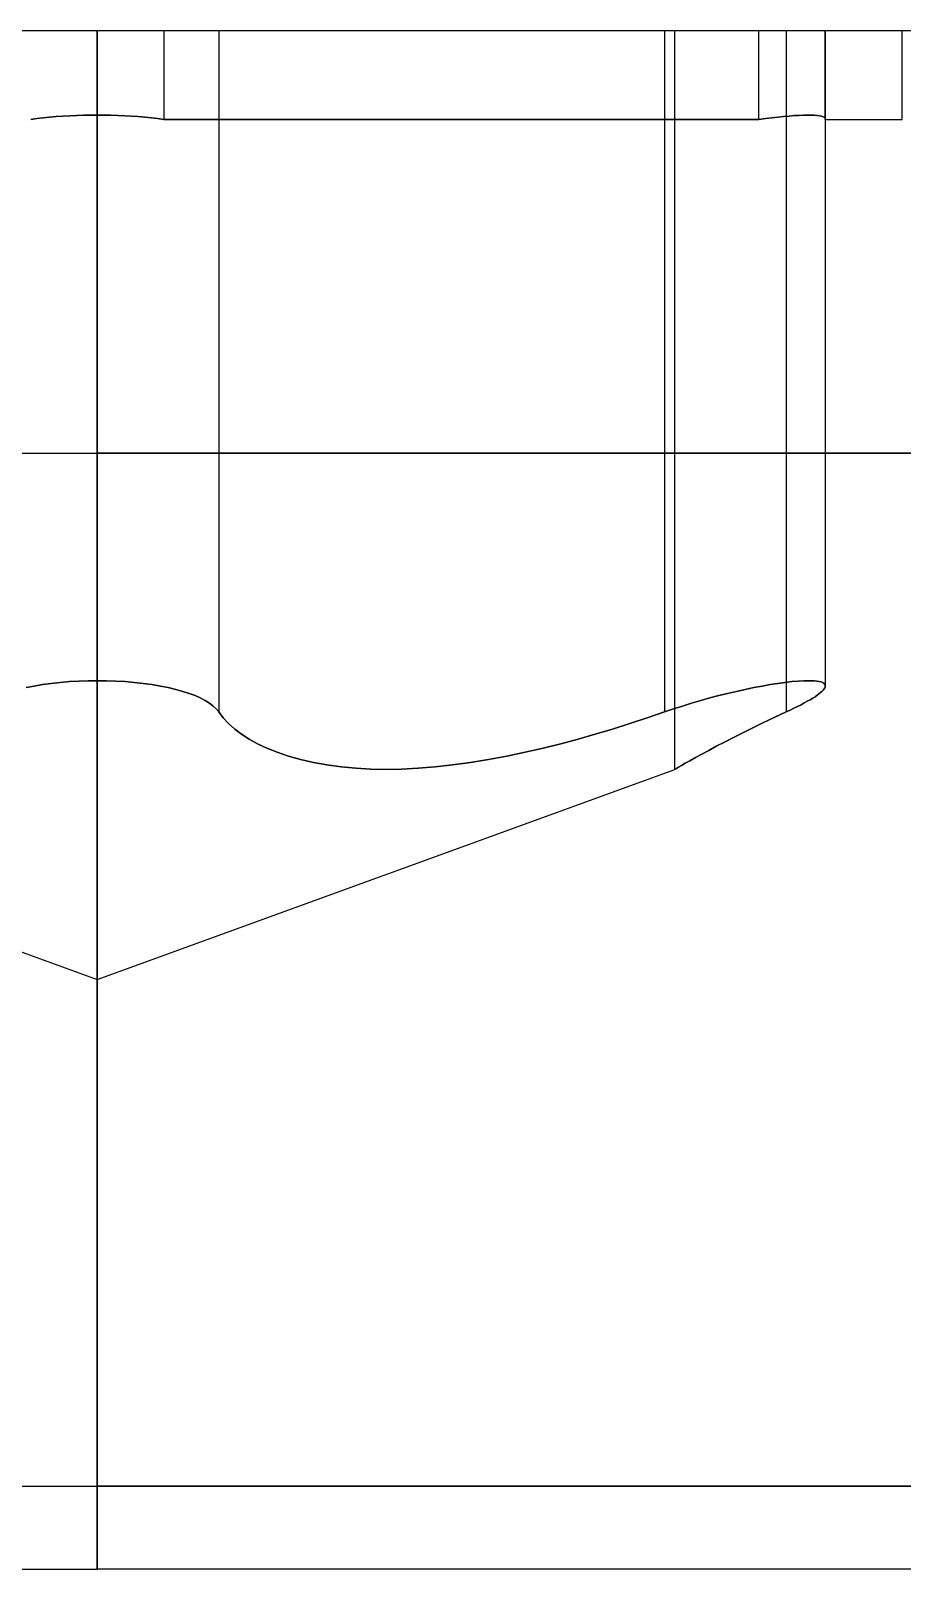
# Model space of a CAD drawing. Header units: millimetres. Extents: x 256 to 2599, y 626 to 1192.
# Drawn here: x 1986.506 to 1986.838, y 770.747 to 771.333 of the extents above; entities that cross this region are included whole.
import ezdxf

# ---------------------------------------------------------------- set-up
doc = ezdxf.new("R2010")
doc.units = ezdxf.units.MM
doc.layers.add('MAIN-1', color=7, linetype='Continuous')
doc.layers.add('MAIN-2', color=7, linetype='Continuous')

msp = doc.modelspace()

# ---------------------------------------------------------------- linework, layer by layer
at = {"layer": 'MAIN-1'}
msp.add_line((1994.68577, 771.33256), (1985.81919, 771.33256), dxfattribs=at)
at = {"layer": 'MAIN-2'}
for p, q in [((1986.53168, 770.74673), (1986.53168, 771.33256)), ((1986.53168, 770.74673), (1986.53168, 771.33256)), ((1986.53168, 771.33256), (1986.53168, 770.74673)), ((1986.53168, 771.33256), (1986.53168, 770.74673)), ((1986.55698, 771.33256), (1986.55698, 771.29883)), ((1986.57791, 771.33256), (1986.57791, 771.07316)), ((1986.57791, 771.33256), (1986.57791, 771.07316)), ((1986.57791, 771.33256), (1986.57791, 771.07316)), ((1986.57791, 771.33256), (1986.57791, 771.07316)), ((1986.74767, 771.33256), (1986.74767, 771.07316)), ((1986.74767, 771.33256), (1986.74767, 771.07316)), ((1986.74767, 771.33256), (1986.74767, 771.07316)), ((1986.74767, 771.33256), (1986.74767, 771.07316)), ((1986.75155, 771.0513), (1986.75155, 771.33256)), ((1986.78352, 771.29883), (1986.78352, 771.33256)), ((1986.79391, 771.33256), (1986.79391, 771.07316)), ((1986.79391, 771.33256), (1986.79391, 771.07316)), ((1986.79391, 771.33256), (1986.79391, 771.07316)), ((1986.79391, 771.33256), (1986.79391, 771.07316)), ((1986.80882, 771.33256), (1986.80882, 771.29883)), ((1986.80882, 771.33256), (1986.80882, 771.29883)), ((1986.80882, 771.29883), (1986.80882, 771.33256)), ((1986.80882, 771.29883), (1986.80882, 771.33256)), ((1986.83813, 771.29883), (1986.83813, 771.33256)), ((1986.50638, 771.29883), (1986.50869, 771.29913)), ((1986.50869, 771.29913), (1986.50638, 771.29883)), ((1986.50638, 771.29883), (1986.50869, 771.29913)), ((1986.50869, 771.29913), (1986.50638, 771.29883)), ((1986.50869, 771.29913), (1986.51108, 771.29941)), ((1986.51108, 771.29941), (1986.50869, 771.29913)), ((1986.50869, 771.29913), (1986.51108, 771.29941)), ((1986.51108, 771.29941), (1986.50869, 771.29913)), ((1986.51108, 771.29941), (1986.51355, 771.29965)), ((1986.51355, 771.29965), (1986.51108, 771.29941)), ((1986.51108, 771.29941), (1986.51355, 771.29965)), ((1986.51355, 771.29965), (1986.51108, 771.29941)), ((1986.51355, 771.29965), (1986.51607, 771.29986)), ((1986.51607, 771.29986), (1986.51355, 771.29965)), ((1986.51355, 771.29965), (1986.51607, 771.29986)), ((1986.51607, 771.29986), (1986.51355, 771.29965)), ((1986.51607, 771.29986), (1986.51863, 771.30004)), ((1986.51863, 771.30004), (1986.51607, 771.29986)), ((1986.51607, 771.29986), (1986.51863, 771.30004)), ((1986.51863, 771.30004), (1986.51607, 771.29986)), ((1986.51863, 771.30004), (1986.52123, 771.30018)), ((1986.52123, 771.30018), (1986.51863, 771.30004)), ((1986.51863, 771.30004), (1986.52123, 771.30018)), ((1986.52123, 771.30018), (1986.51863, 771.30004)), ((1986.52123, 771.30018), (1986.52385, 771.30029)), ((1986.52385, 771.30029), (1986.52123, 771.30018)), ((1986.52123, 771.30018), (1986.52385, 771.30029)), ((1986.52385, 771.30029), (1986.52123, 771.30018)), ((1986.52385, 771.30029), (1986.52647, 771.30038)), ((1986.52647, 771.30038), (1986.52385, 771.30029)), ((1986.52385, 771.30029), (1986.52647, 771.30038)), ((1986.52647, 771.30038), (1986.52385, 771.30029)), ((1986.52647, 771.30038), (1986.52909, 771.30042)), ((1986.52909, 771.30042), (1986.52647, 771.30038)), ((1986.52647, 771.30038), (1986.52909, 771.30042)), ((1986.52909, 771.30042), (1986.52647, 771.30038)), ((1986.52909, 771.30042), (1986.53168, 771.30044)), ((1986.53168, 771.30044), (1986.52909, 771.30042)), ((1986.52909, 771.30042), (1986.53168, 771.30044)), ((1986.53168, 771.30044), (1986.52909, 771.30042)), ((1986.53168, 771.30044), (1986.53427, 771.30042)), ((1986.53427, 771.30042), (1986.53168, 771.30044)), ((1986.53168, 771.30044), (1986.53427, 771.30042)), ((1986.53427, 771.30042), (1986.53168, 771.30044)), ((1986.53427, 771.30042), (1986.53688, 771.30038)), ((1986.53688, 771.30038), (1986.53427, 771.30042)), ((1986.53427, 771.30042), (1986.53688, 771.30038)), ((1986.53688, 771.30038), (1986.53427, 771.30042)), ((1986.53688, 771.30038), (1986.53951, 771.30029)), ((1986.53951, 771.30029), (1986.53688, 771.30038)), ((1986.53688, 771.30038), (1986.53951, 771.30029)), ((1986.53951, 771.30029), (1986.53688, 771.30038)), ((1986.53951, 771.30029), (1986.54212, 771.30018)), ((1986.54212, 771.30018), (1986.53951, 771.30029)), ((1986.53951, 771.30029), (1986.54212, 771.30018)), ((1986.54212, 771.30018), (1986.53951, 771.30029)), ((1986.54212, 771.30018), (1986.54473, 771.30004)), ((1986.54473, 771.30004), (1986.54212, 771.30018)), ((1986.54212, 771.30018), (1986.54473, 771.30004)), ((1986.54473, 771.30004), (1986.54212, 771.30018)), ((1986.54473, 771.30004), (1986.54729, 771.29986)), ((1986.54729, 771.29986), (1986.54473, 771.30004)), ((1986.54473, 771.30004), (1986.54729, 771.29986)), ((1986.54729, 771.29986), (1986.54473, 771.30004)), ((1986.54729, 771.29986), (1986.54981, 771.29965)), ((1986.54981, 771.29965), (1986.54729, 771.29986)), ((1986.54729, 771.29986), (1986.54981, 771.29965)), ((1986.54981, 771.29965), (1986.54729, 771.29986)), ((1986.54981, 771.29965), (1986.55228, 771.29941)), ((1986.55228, 771.29941), (1986.54981, 771.29965)), ((1986.54981, 771.29965), (1986.55228, 771.29941)), ((1986.55228, 771.29941), (1986.54981, 771.29965)), ((1986.55228, 771.29941), (1986.55467, 771.29913)), ((1986.55467, 771.29913), (1986.55228, 771.29941)), ((1986.55228, 771.29941), (1986.55467, 771.29913)), ((1986.55467, 771.29913), (1986.55228, 771.29941)), ((1986.55467, 771.29913), (1986.55698, 771.29883)), ((1986.55698, 771.29883), (1986.55467, 771.29913)), ((1986.55467, 771.29913), (1986.55698, 771.29883)), ((1986.55698, 771.29883), (1986.55467, 771.29913)), ((1986.55698, 771.29883), (1986.78352, 771.29883)), ((1986.78352, 771.29883), (1986.55698, 771.29883)), ((1986.55698, 771.29883), (1986.78352, 771.29883)), ((1986.78352, 771.29883), (1986.55698, 771.29883)), ((1986.78602, 771.29916), (1986.78351, 771.29883)), ((1986.78351, 771.29883), (1986.78602, 771.29916)), ((1986.78602, 771.29916), (1986.78351, 771.29883)), ((1986.78351, 771.29883), (1986.78602, 771.29916)), ((1986.78845, 771.29945), (1986.78602, 771.29916)), ((1986.78602, 771.29916), (1986.78845, 771.29945)), ((1986.78845, 771.29945), (1986.78602, 771.29916)), ((1986.78602, 771.29916), (1986.78845, 771.29945)), ((1986.79077, 771.2997), (1986.78845, 771.29945)), ((1986.78845, 771.29945), (1986.79078, 771.2997)), ((1986.79077, 771.2997), (1986.78845, 771.29945)), ((1986.78845, 771.29945), (1986.79078, 771.2997)), ((1986.79299, 771.29992), (1986.79077, 771.2997)), ((1986.79299, 771.29992), (1986.79077, 771.2997)), ((1986.79078, 771.2997), (1986.79299, 771.29992)), ((1986.79078, 771.2997), (1986.79299, 771.29992)), ((1986.79508, 771.30009), (1986.79299, 771.29992)), ((1986.79299, 771.29992), (1986.79508, 771.30009)), ((1986.79508, 771.30009), (1986.79299, 771.29992)), ((1986.79299, 771.29992), (1986.79508, 771.30009)), ((1986.79704, 771.30024), (1986.79508, 771.30009)), ((1986.79508, 771.30009), (1986.79705, 771.30024)), ((1986.79704, 771.30024), (1986.79508, 771.30009)), ((1986.79508, 771.30009), (1986.79705, 771.30024)), ((1986.79886, 771.30034), (1986.79704, 771.30024)), ((1986.79886, 771.30034), (1986.79704, 771.30024)), ((1986.79705, 771.30024), (1986.79886, 771.30034)), ((1986.79705, 771.30024), (1986.79886, 771.30034)), ((1986.80053, 771.30041), (1986.79886, 771.30034)), ((1986.79886, 771.30034), (1986.80053, 771.30041)), ((1986.80053, 771.30041), (1986.79886, 771.30034)), ((1986.79886, 771.30034), (1986.80053, 771.30041)), ((1986.80205, 771.30044), (1986.80053, 771.30041)), ((1986.80053, 771.30041), (1986.80205, 771.30044)), ((1986.80205, 771.30044), (1986.80053, 771.30041)), ((1986.80053, 771.30041), (1986.80205, 771.30044)), ((1986.80341, 771.30043), (1986.80205, 771.30044)), ((1986.80205, 771.30044), (1986.80341, 771.30043)), ((1986.80341, 771.30043), (1986.80205, 771.30044)), ((1986.80205, 771.30044), (1986.80341, 771.30043)), ((1986.80463, 771.30039), (1986.80341, 771.30043)), ((1986.80341, 771.30043), (1986.80463, 771.30039)), ((1986.80463, 771.30039), (1986.80341, 771.30043)), ((1986.80341, 771.30043), (1986.80463, 771.30039)), ((1986.80572, 771.30031), (1986.80463, 771.30039)), ((1986.80463, 771.30039), (1986.80573, 771.30031)), ((1986.80572, 771.30031), (1986.80463, 771.30039)), ((1986.80463, 771.30039), (1986.80573, 771.30031)), ((1986.80666, 771.30019), (1986.80572, 771.30031)), ((1986.80666, 771.30019), (1986.80572, 771.30031)), ((1986.80573, 771.30031), (1986.80666, 771.30019)), ((1986.80573, 771.30031), (1986.80666, 771.30019)), ((1986.80744, 771.30003), (1986.80666, 771.30019)), ((1986.80666, 771.30019), (1986.80744, 771.30003)), ((1986.80744, 771.30003), (1986.80666, 771.30019)), ((1986.80666, 771.30019), (1986.80744, 771.30003)), ((1986.80806, 771.29984), (1986.80744, 771.30003)), ((1986.80744, 771.30003), (1986.80806, 771.29984)), ((1986.80806, 771.29984), (1986.80744, 771.30003)), ((1986.80744, 771.30003), (1986.80806, 771.29984)), ((1986.8085, 771.29961), (1986.80806, 771.29984)), ((1986.80806, 771.29984), (1986.8085, 771.29961)), ((1986.8085, 771.29961), (1986.80806, 771.29984)), ((1986.80806, 771.29984), (1986.8085, 771.29961)), ((1986.80877, 771.29934), (1986.8085, 771.29961)), ((1986.8085, 771.29961), (1986.80877, 771.29934)), ((1986.80877, 771.29934), (1986.8085, 771.29961)), ((1986.8085, 771.29961), (1986.80877, 771.29934)), ((1986.80885, 771.29904), (1986.80877, 771.29934)), ((1986.80877, 771.29934), (1986.80885, 771.29904)), ((1986.80885, 771.29904), (1986.80877, 771.29934)), ((1986.80877, 771.29934), (1986.80885, 771.29904)), ((1986.80883, 771.2989), (1986.80882, 771.29887)), ((1986.80882, 771.29887), (1986.80882, 771.29883)), ((1986.80882, 771.29883), (1986.83813, 771.29883)), ((1986.80882, 771.29883), (1986.83813, 771.29883)), ((1986.80884, 771.29894), (1986.80883, 771.2989)), ((1986.80885, 771.299), (1986.80884, 771.29897)), ((1986.80884, 771.29897), (1986.80884, 771.29894)), ((1986.80885, 771.29904), (1986.80885, 771.299)), ((1986.80885, 771.29904), (1986.80885, 771.0831)), ((1986.80885, 771.29904), (1986.80885, 771.0831)), ((1986.80885, 771.29904), (1986.80885, 771.0831)), ((1986.80885, 771.29904), (1986.80885, 771.0831)), ((1985.7796, 771.17176), (1986.53168, 771.17176)), ((1985.7796, 771.17176), (1986.53168, 771.17176)), ((1985.7796, 771.17176), (1986.53168, 771.17176)), ((1985.7796, 771.17176), (1986.53168, 771.17176)), ((1987.28376, 771.17176), (1986.53168, 771.17176)), ((1986.53168, 771.17176), (1987.28376, 771.17176)), ((1987.28376, 771.17176), (1986.53168, 771.17176)), ((1986.53168, 771.17176), (1987.28376, 771.17176)), ((1986.51084, 771.08359), (1986.51417, 771.08404)), ((1986.51417, 771.08404), (1986.51084, 771.08359)), ((1986.51084, 771.08359), (1986.51417, 771.08404)), ((1986.51417, 771.08404), (1986.51084, 771.08359)), ((1986.51417, 771.08404), (1986.51759, 771.08442)), ((1986.51759, 771.08442), (1986.51417, 771.08404)), ((1986.51417, 771.08404), (1986.51759, 771.08442)), ((1986.51759, 771.08442), (1986.51417, 771.08404)), ((1986.51759, 771.08442), (1986.52109, 771.08471)), ((1986.52109, 771.08471), (1986.51759, 771.08442)), ((1986.51759, 771.08442), (1986.52109, 771.08471)), ((1986.52109, 771.08471), (1986.51759, 771.08442)), ((1986.52109, 771.08471), (1986.52463, 771.08492)), ((1986.52463, 771.08492), (1986.52109, 771.08471)), ((1986.52109, 771.08471), (1986.52463, 771.08492)), ((1986.52463, 771.08492), (1986.52109, 771.08471)), ((1986.52463, 771.08492), (1986.52817, 771.08504)), ((1986.52817, 771.08504), (1986.52463, 771.08492)), ((1986.52463, 771.08492), (1986.52817, 771.08504)), ((1986.52817, 771.08504), (1986.52463, 771.08492)), ((1986.52817, 771.08504), (1986.53168, 771.08508)), ((1986.53168, 771.08508), (1986.52817, 771.08504)), ((1986.52817, 771.08504), (1986.53168, 771.08508)), ((1986.53168, 771.08508), (1986.52817, 771.08504)), ((1986.53519, 771.08504), (1986.53168, 771.08508)), ((1986.53168, 771.08508), (1986.53519, 771.08504)), ((1986.53519, 771.08504), (1986.53168, 771.08508)), ((1986.53168, 771.08508), (1986.53519, 771.08504)), ((1986.53873, 771.08492), (1986.53519, 771.08504)), ((1986.53519, 771.08504), (1986.53873, 771.08492)), ((1986.53873, 771.08492), (1986.53519, 771.08504)), ((1986.53519, 771.08504), (1986.53873, 771.08492)), ((1986.54227, 771.08471), (1986.53873, 771.08492)), ((1986.53873, 771.08492), (1986.54227, 771.08471)), ((1986.54227, 771.08471), (1986.53873, 771.08492)), ((1986.53873, 771.08492), (1986.54227, 771.08471)), ((1986.54577, 771.08442), (1986.54227, 771.08471)), ((1986.54227, 771.08471), (1986.54577, 771.08442)), ((1986.54577, 771.08442), (1986.54227, 771.08471)), ((1986.54227, 771.08471), (1986.54577, 771.08442)), ((1986.54919, 771.08404), (1986.54577, 771.08442)), ((1986.54577, 771.08442), (1986.54919, 771.08404)), ((1986.54919, 771.08404), (1986.54577, 771.08442)), ((1986.54577, 771.08442), (1986.54919, 771.08404)), ((1986.55251, 771.08359), (1986.54919, 771.08404)), ((1986.54919, 771.08404), (1986.55251, 771.08359)), ((1986.55251, 771.08359), (1986.54919, 771.08404)), ((1986.54919, 771.08404), (1986.55251, 771.08359)), ((1986.7879, 771.08359), (1986.79083, 771.08404)), ((1986.79083, 771.08404), (1986.7879, 771.08359)), ((1986.7879, 771.08359), (1986.79083, 771.08404)), ((1986.79083, 771.08404), (1986.7879, 771.08359)), ((1986.79083, 771.08404), (1986.79359, 771.08442)), ((1986.79359, 771.08442), (1986.79083, 771.08404)), ((1986.79083, 771.08404), (1986.79359, 771.08442)), ((1986.79359, 771.08442), (1986.79083, 771.08404)), ((1986.79359, 771.08442), (1986.79615, 771.08471)), ((1986.79616, 771.08471), (1986.79359, 771.08442)), ((1986.79359, 771.08442), (1986.79615, 771.08471)), ((1986.79616, 771.08471), (1986.79359, 771.08442)), ((1986.79615, 771.08471), (1986.7985, 771.08492)), ((1986.79615, 771.08471), (1986.7985, 771.08492)), ((1986.7985, 771.08492), (1986.79616, 771.08471)), ((1986.7985, 771.08492), (1986.79616, 771.08471)), ((1986.7985, 771.08492), (1986.80062, 771.08504)), ((1986.80062, 771.08504), (1986.7985, 771.08492)), ((1986.7985, 771.08492), (1986.80062, 771.08504)), ((1986.80062, 771.08504), (1986.7985, 771.08492)), ((1986.80062, 771.08504), (1986.80249, 771.08508)), ((1986.80249, 771.08508), (1986.80062, 771.08504)), ((1986.80062, 771.08504), (1986.80249, 771.08508)), ((1986.80249, 771.08508), (1986.80062, 771.08504)), ((1986.80249, 771.08508), (1986.80365, 771.08506)), ((1986.80365, 771.08506), (1986.80249, 771.08508)), ((1986.80249, 771.08508), (1986.80365, 771.08506)), ((1986.80365, 771.08506), (1986.80249, 771.08508)), ((1986.80365, 771.08506), (1986.8047, 771.085)), ((1986.8047, 771.085), (1986.80365, 771.08506)), ((1986.80365, 771.08506), (1986.8047, 771.085)), ((1986.8047, 771.085), (1986.80365, 771.08506)), ((1986.8047, 771.085), (1986.80564, 771.0849)), ((1986.80564, 771.0849), (1986.8047, 771.085)), ((1986.8047, 771.085), (1986.80564, 771.0849)), ((1986.80564, 771.0849), (1986.8047, 771.085)), ((1986.80564, 771.0849), (1986.80648, 771.08477)), ((1986.80648, 771.08477), (1986.80564, 771.0849)), ((1986.80564, 771.0849), (1986.80648, 771.08477)), ((1986.80648, 771.08477), (1986.80564, 771.0849)), ((1986.80648, 771.08477), (1986.80721, 771.08459)), ((1986.80721, 771.08459), (1986.80648, 771.08477)), ((1986.80648, 771.08477), (1986.80721, 771.08459)), ((1986.80721, 771.08459), (1986.80648, 771.08477)), ((1986.80721, 771.08459), (1986.80779, 771.08437)), ((1986.80779, 771.08437), (1986.80721, 771.08459)), ((1986.80721, 771.08459), (1986.80779, 771.08437)), ((1986.80779, 771.08437), (1986.80721, 771.08459)), ((1986.80779, 771.08437), (1986.80825, 771.08411)), ((1986.80825, 771.08411), (1986.80779, 771.08437)), ((1986.80779, 771.08437), (1986.80825, 771.08411)), ((1986.80825, 771.08411), (1986.80779, 771.08437)), ((1986.80825, 771.08411), (1986.80859, 771.08381)), ((1986.80859, 771.08381), (1986.80825, 771.08411)), ((1986.80825, 771.08411), (1986.80859, 771.08381)), ((1986.80859, 771.08381), (1986.80825, 771.08411)), ((1986.50462, 771.08244), (1986.50766, 771.08305)), ((1986.50766, 771.08305), (1986.50462, 771.08244)), ((1986.50462, 771.08244), (1986.50766, 771.08305)), ((1986.50766, 771.08305), (1986.50462, 771.08244)), ((1986.50766, 771.08305), (1986.51084, 771.08359)), ((1986.51084, 771.08359), (1986.50766, 771.08305)), ((1986.50766, 771.08305), (1986.51084, 771.08359)), ((1986.51084, 771.08359), (1986.50766, 771.08305)), ((1986.5557, 771.08305), (1986.55251, 771.08359)), ((1986.55251, 771.08359), (1986.5557, 771.08305)), ((1986.5557, 771.08305), (1986.55251, 771.08359)), ((1986.55251, 771.08359), (1986.5557, 771.08305)), ((1986.55873, 771.08244), (1986.5557, 771.08305)), ((1986.5557, 771.08305), (1986.55873, 771.08244)), ((1986.55873, 771.08244), (1986.5557, 771.08305)), ((1986.5557, 771.08305), (1986.55873, 771.08244)), ((1986.5616, 771.08176), (1986.55873, 771.08244)), ((1986.55873, 771.08244), (1986.5616, 771.08176)), ((1986.5616, 771.08176), (1986.55873, 771.08244)), ((1986.55873, 771.08244), (1986.5616, 771.08176)), ((1986.56425, 771.08102), (1986.5616, 771.08176)), ((1986.5616, 771.08176), (1986.56425, 771.08102)), ((1986.56425, 771.08102), (1986.5616, 771.08176)), ((1986.5616, 771.08176), (1986.56425, 771.08102)), ((1986.56669, 771.08023), (1986.56425, 771.08102)), ((1986.56425, 771.08102), (1986.56669, 771.08023)), ((1986.56669, 771.08023), (1986.56425, 771.08102)), ((1986.56425, 771.08102), (1986.56669, 771.08023)), ((1986.5689, 771.07939), (1986.56669, 771.08023)), ((1986.56669, 771.08023), (1986.5689, 771.07939)), ((1986.5689, 771.07939), (1986.56669, 771.08023)), ((1986.56669, 771.08023), (1986.5689, 771.07939)), ((1986.57092, 771.07849), (1986.5689, 771.07939)), ((1986.5689, 771.07939), (1986.57092, 771.07849)), ((1986.57092, 771.07849), (1986.5689, 771.07939)), ((1986.5689, 771.07939), (1986.57092, 771.07849)), ((1986.57276, 771.07752), (1986.57092, 771.07849)), ((1986.57092, 771.07849), (1986.57276, 771.07752)), ((1986.57276, 771.07752), (1986.57092, 771.07849)), ((1986.57092, 771.07849), (1986.57276, 771.07752)), ((1986.76145, 771.07752), (1986.7649, 771.07849)), ((1986.7649, 771.07849), (1986.76145, 771.07752)), ((1986.76145, 771.07752), (1986.7649, 771.07849)), ((1986.7649, 771.07849), (1986.76145, 771.07752)), ((1986.7649, 771.07849), (1986.7683, 771.07939)), ((1986.7683, 771.07939), (1986.7649, 771.07849)), ((1986.7649, 771.07849), (1986.7683, 771.07939)), ((1986.7683, 771.07939), (1986.7649, 771.07849)), ((1986.7683, 771.07939), (1986.77165, 771.08023)), ((1986.77165, 771.08023), (1986.7683, 771.07939)), ((1986.7683, 771.07939), (1986.77165, 771.08023)), ((1986.77165, 771.08023), (1986.7683, 771.07939)), ((1986.77165, 771.08023), (1986.775, 771.08102)), ((1986.775, 771.08102), (1986.77165, 771.08023)), ((1986.77165, 771.08023), (1986.775, 771.08102)), ((1986.775, 771.08102), (1986.77165, 771.08023)), ((1986.775, 771.08102), (1986.77834, 771.08176)), ((1986.77834, 771.08176), (1986.775, 771.08102)), ((1986.775, 771.08102), (1986.77834, 771.08176)), ((1986.77834, 771.08176), (1986.775, 771.08102)), ((1986.77834, 771.08176), (1986.78162, 771.08244)), ((1986.78162, 771.08244), (1986.77834, 771.08176)), ((1986.77834, 771.08176), (1986.78162, 771.08244)), ((1986.78162, 771.08244), (1986.77834, 771.08176)), ((1986.78162, 771.08244), (1986.78482, 771.08305)), ((1986.78482, 771.08305), (1986.78162, 771.08244)), ((1986.78162, 771.08244), (1986.78482, 771.08305)), ((1986.78482, 771.08305), (1986.78162, 771.08244)), ((1986.78482, 771.08305), (1986.7879, 771.08359)), ((1986.7879, 771.08359), (1986.78482, 771.08305)), ((1986.78482, 771.08305), (1986.7879, 771.08359)), ((1986.7879, 771.08359), (1986.78482, 771.08305)), ((1986.80404, 771.07842), (1986.80306, 771.07783)), ((1986.80306, 771.07783), (1986.80404, 771.07842)), ((1986.80404, 771.07842), (1986.80306, 771.07783)), ((1986.80306, 771.07783), (1986.80404, 771.07842)), ((1986.80493, 771.07899), (1986.80404, 771.07842)), ((1986.80404, 771.07842), (1986.80493, 771.07899)), ((1986.80493, 771.07899), (1986.80404, 771.07842)), ((1986.80404, 771.07842), (1986.80493, 771.07899)), ((1986.80572, 771.07953), (1986.80493, 771.07899)), ((1986.80493, 771.07899), (1986.80572, 771.07953)), ((1986.80572, 771.07953), (1986.80493, 771.07899)), ((1986.80493, 771.07899), (1986.80572, 771.07953)), ((1986.80642, 771.08004), (1986.80572, 771.07953)), ((1986.80572, 771.07953), (1986.80642, 771.08004)), ((1986.80642, 771.08004), (1986.80572, 771.07953)), ((1986.80572, 771.07953), (1986.80642, 771.08004)), ((1986.80704, 771.08054), (1986.80642, 771.08004)), ((1986.80642, 771.08004), (1986.80704, 771.08054)), ((1986.80704, 771.08054), (1986.80642, 771.08004)), ((1986.80642, 771.08004), (1986.80705, 771.08054)), ((1986.80758, 771.08102), (1986.80704, 771.08054)), ((1986.80704, 771.08054), (1986.80758, 771.08102)), ((1986.80758, 771.08102), (1986.80704, 771.08054)), ((1986.80705, 771.08054), (1986.80758, 771.08102)), ((1986.80802, 771.08149), (1986.80758, 771.08102)), ((1986.80758, 771.08102), (1986.80802, 771.08149)), ((1986.80802, 771.08149), (1986.80758, 771.08102)), ((1986.80758, 771.08102), (1986.80802, 771.08149)), ((1986.80837, 771.08193), (1986.80802, 771.08149)), ((1986.80802, 771.08149), (1986.80839, 771.08193)), ((1986.80837, 771.08193), (1986.80802, 771.08149)), ((1986.80802, 771.08149), (1986.80837, 771.08193)), ((1986.80863, 771.08234), (1986.80837, 771.08193)), ((1986.80863, 771.08234), (1986.80837, 771.08193)), ((1986.80837, 771.08193), (1986.80863, 771.08234)), ((1986.80839, 771.08193), (1986.80863, 771.08234)), ((1986.80859, 771.08381), (1986.80879, 771.08348)), ((1986.80879, 771.08348), (1986.80859, 771.08381)), ((1986.80859, 771.08381), (1986.80879, 771.08348)), ((1986.80879, 771.08348), (1986.80859, 771.08381)), ((1986.80879, 771.08274), (1986.80863, 771.08234)), ((1986.80863, 771.08234), (1986.80879, 771.08274)), ((1986.80879, 771.08274), (1986.80863, 771.08234)), ((1986.80863, 771.08234), (1986.80879, 771.08274)), ((1986.80879, 771.08348), (1986.80885, 771.0831)), ((1986.80885, 771.0831), (1986.80879, 771.08348)), ((1986.80879, 771.08348), (1986.80885, 771.0831)), ((1986.80885, 771.0831), (1986.80879, 771.08348)), ((1986.80885, 771.0831), (1986.80879, 771.08274)), ((1986.80879, 771.08274), (1986.80885, 771.0831)), ((1986.80885, 771.0831), (1986.80879, 771.08274)), ((1986.80879, 771.08274), (1986.80885, 771.0831)), ((1986.57439, 771.0765), (1986.57276, 771.07752)), ((1986.57276, 771.07752), (1986.57439, 771.0765)), ((1986.57439, 771.0765), (1986.57276, 771.07752)), ((1986.57276, 771.07752), (1986.57439, 771.0765)), ((1986.5758, 771.07543), (1986.57439, 771.0765)), ((1986.57439, 771.0765), (1986.5758, 771.07543)), ((1986.5758, 771.07543), (1986.57439, 771.0765)), ((1986.57439, 771.0765), (1986.5758, 771.07543)), ((1986.57698, 771.07431), (1986.5758, 771.07543)), ((1986.5758, 771.07543), (1986.57698, 771.07431)), ((1986.57698, 771.07431), (1986.5758, 771.07543)), ((1986.5758, 771.07543), (1986.57698, 771.07431)), ((1986.57791, 771.07316), (1986.57698, 771.07431)), ((1986.57698, 771.07431), (1986.57791, 771.07316)), ((1986.57791, 771.07316), (1986.57698, 771.07431)), ((1986.57698, 771.07431), (1986.57791, 771.07316)), ((1986.57791, 771.07316), (1986.57966, 771.0709)), ((1986.57966, 771.0709), (1986.57791, 771.07316)), ((1986.57791, 771.07316), (1986.57966, 771.0709)), ((1986.57966, 771.0709), (1986.57791, 771.07316)), ((1986.74109, 771.0709), (1986.74767, 771.07316)), ((1986.74767, 771.07316), (1986.74109, 771.0709)), ((1986.74109, 771.0709), (1986.74767, 771.07316)), ((1986.74767, 771.07316), (1986.74109, 771.0709)), ((1986.74767, 771.07316), (1986.75105, 771.07431)), ((1986.75105, 771.07431), (1986.74767, 771.07316)), ((1986.74767, 771.07316), (1986.75105, 771.07431)), ((1986.75105, 771.07431), (1986.74767, 771.07316)), ((1986.75105, 771.07431), (1986.7545, 771.07543)), ((1986.7545, 771.07543), (1986.75105, 771.07431)), ((1986.75105, 771.07431), (1986.7545, 771.07543)), ((1986.7545, 771.07543), (1986.75105, 771.07431)), ((1986.7545, 771.07543), (1986.75797, 771.07651)), ((1986.75797, 771.07651), (1986.7545, 771.07543)), ((1986.7545, 771.07543), (1986.75797, 771.07651)), ((1986.75797, 771.07651), (1986.7545, 771.07543)), ((1986.75797, 771.07651), (1986.76145, 771.07752)), ((1986.76145, 771.07752), (1986.75797, 771.07651)), ((1986.75797, 771.07651), (1986.76145, 771.07752)), ((1986.76145, 771.07752), (1986.75797, 771.07651)), ((1986.79391, 771.07316), (1986.78935, 771.07104)), ((1986.78935, 771.07104), (1986.79391, 771.07316)), ((1986.79391, 771.07316), (1986.78935, 771.07104)), ((1986.78935, 771.07104), (1986.79391, 771.07316)), ((1986.79544, 771.07388), (1986.79391, 771.07316)), ((1986.79391, 771.07316), (1986.79544, 771.07388)), ((1986.79544, 771.07388), (1986.79391, 771.07316)), ((1986.79391, 771.07316), (1986.79544, 771.07388)), ((1986.7969, 771.07458), (1986.79544, 771.07388)), ((1986.79544, 771.07388), (1986.7969, 771.07458)), ((1986.7969, 771.07458), (1986.79544, 771.07388)), ((1986.79544, 771.07388), (1986.7969, 771.07458)), ((1986.7969, 771.07458), (1986.7983, 771.07527)), ((1986.7969, 771.07458), (1986.7983, 771.07527)), ((1986.79829, 771.07526), (1986.7969, 771.07458)), ((1986.79829, 771.07526), (1986.7969, 771.07458)), ((1986.7996, 771.07594), (1986.79829, 771.07526)), ((1986.7996, 771.07594), (1986.79829, 771.07526)), ((1986.7983, 771.07527), (1986.7996, 771.07594)), ((1986.7983, 771.07527), (1986.7996, 771.07594)), ((1986.80084, 771.07659), (1986.7996, 771.07594)), ((1986.7996, 771.07594), (1986.80084, 771.07659)), ((1986.80084, 771.07659), (1986.7996, 771.07594)), ((1986.7996, 771.07594), (1986.80084, 771.07659)), ((1986.80199, 771.07722), (1986.80084, 771.07659)), ((1986.80084, 771.07659), (1986.802, 771.07722)), ((1986.80199, 771.07722), (1986.80084, 771.07659)), ((1986.80084, 771.07659), (1986.802, 771.07722)), ((1986.80306, 771.07783), (1986.80199, 771.07722)), ((1986.80306, 771.07783), (1986.80199, 771.07722)), ((1986.802, 771.07722), (1986.80306, 771.07783)), ((1986.802, 771.07722), (1986.80306, 771.07783)), ((1986.57966, 771.0709), (1986.58171, 771.06873)), ((1986.58171, 771.06873), (1986.57966, 771.0709)), ((1986.57966, 771.0709), (1986.58171, 771.06873)), ((1986.58171, 771.06873), (1986.57966, 771.0709)), ((1986.58171, 771.06873), (1986.58405, 771.06665)), ((1986.58405, 771.06665), (1986.58171, 771.06873)), ((1986.58171, 771.06873), (1986.58405, 771.06665)), ((1986.58405, 771.06665), (1986.58171, 771.06873)), ((1986.58405, 771.06665), (1986.58666, 771.06468)), ((1986.58666, 771.06468), (1986.58405, 771.06665)), ((1986.58405, 771.06665), (1986.58666, 771.06468)), ((1986.58666, 771.06468), (1986.58405, 771.06665)), ((1986.72129, 771.06468), (1986.72786, 771.06665)), ((1986.72786, 771.06665), (1986.72129, 771.06468)), ((1986.72129, 771.06468), (1986.72786, 771.06665)), ((1986.72786, 771.06665), (1986.72129, 771.06468)), ((1986.72786, 771.06665), (1986.73448, 771.06873)), ((1986.73448, 771.06873), (1986.72786, 771.06665)), ((1986.72786, 771.06665), (1986.73448, 771.06873)), ((1986.73448, 771.06873), (1986.72786, 771.06665)), ((1986.73448, 771.06873), (1986.74109, 771.0709)), ((1986.74109, 771.0709), (1986.73448, 771.06873)), ((1986.73448, 771.06873), (1986.74109, 771.0709)), ((1986.74109, 771.0709), (1986.73448, 771.06873)), ((1986.78097, 771.06701), (1986.77718, 771.06513)), ((1986.77718, 771.06513), (1986.78097, 771.06701)), ((1986.78097, 771.06701), (1986.77718, 771.06513)), ((1986.77718, 771.06513), (1986.78097, 771.06701)), ((1986.78503, 771.06898), (1986.78097, 771.06701)), ((1986.78097, 771.06701), (1986.78503, 771.06898)), ((1986.78503, 771.06898), (1986.78097, 771.06701)), ((1986.78097, 771.06701), (1986.78503, 771.06898)), ((1986.78935, 771.07104), (1986.78503, 771.06898)), ((1986.78503, 771.06898), (1986.78935, 771.07104)), ((1986.78935, 771.07104), (1986.78503, 771.06898)), ((1986.78503, 771.06898), (1986.78935, 771.07104)), ((1986.58666, 771.06468), (1986.58952, 771.06284)), ((1986.58952, 771.06284), (1986.58666, 771.06468)), ((1986.58666, 771.06468), (1986.58952, 771.06284)), ((1986.58952, 771.06284), (1986.58666, 771.06468)), ((1986.58952, 771.06284), (1986.59271, 771.06108)), ((1986.59271, 771.06108), (1986.58952, 771.06284)), ((1986.58952, 771.06284), (1986.59271, 771.06108)), ((1986.59271, 771.06108), (1986.58952, 771.06284)), ((1986.59271, 771.06108), (1986.59627, 771.05939)), ((1986.59627, 771.05939), (1986.59271, 771.06108)), ((1986.59271, 771.06108), (1986.59627, 771.05939)), ((1986.59627, 771.05939), (1986.59271, 771.06108)), ((1986.70146, 771.05939), (1986.70822, 771.06108)), ((1986.70822, 771.06108), (1986.70146, 771.05939)), ((1986.70146, 771.05939), (1986.70822, 771.06108)), ((1986.70822, 771.06108), (1986.70146, 771.05939)), ((1986.70822, 771.06108), (1986.71481, 771.06284)), ((1986.71481, 771.06284), (1986.70822, 771.06108)), ((1986.70822, 771.06108), (1986.71481, 771.06284)), ((1986.71481, 771.06284), (1986.70822, 771.06108)), ((1986.71481, 771.06284), (1986.72129, 771.06468)), ((1986.72129, 771.06468), (1986.71481, 771.06284)), ((1986.71481, 771.06284), (1986.72129, 771.06468)), ((1986.72129, 771.06468), (1986.71481, 771.06284)), ((1986.77043, 771.06169), (1986.76734, 771.06008)), ((1986.76734, 771.06008), (1986.77043, 771.06169)), ((1986.77043, 771.06169), (1986.76734, 771.06008)), ((1986.76734, 771.06008), (1986.77043, 771.06169)), ((1986.77368, 771.06337), (1986.77043, 771.06169)), ((1986.77043, 771.06169), (1986.77368, 771.06337)), ((1986.77368, 771.06337), (1986.77043, 771.06169)), ((1986.77043, 771.06169), (1986.77368, 771.06337)), ((1986.77718, 771.06513), (1986.77368, 771.06337)), ((1986.77368, 771.06337), (1986.77718, 771.06513)), ((1986.77718, 771.06513), (1986.77368, 771.06337)), ((1986.77368, 771.06337), (1986.77718, 771.06513)), ((1986.59627, 771.05939), (1986.60018, 771.0578)), ((1986.60018, 771.0578), (1986.59627, 771.05939)), ((1986.59627, 771.05939), (1986.60018, 771.0578)), ((1986.60018, 771.0578), (1986.59627, 771.05939)), ((1986.60018, 771.0578), (1986.60446, 771.05634)), ((1986.60446, 771.05634), (1986.60018, 771.0578)), ((1986.60018, 771.0578), (1986.60446, 771.05634)), ((1986.60446, 771.05634), (1986.60018, 771.0578)), ((1986.60446, 771.05634), (1986.60906, 771.05503)), ((1986.60906, 771.05503), (1986.60446, 771.05634)), ((1986.60446, 771.05634), (1986.60906, 771.05503)), ((1986.60906, 771.05503), (1986.60446, 771.05634)), ((1986.60906, 771.05503), (1986.61396, 771.0539)), ((1986.61396, 771.0539), (1986.60906, 771.05503)), ((1986.60906, 771.05503), (1986.61396, 771.0539)), ((1986.61396, 771.0539), (1986.60906, 771.05503)), ((1986.67378, 771.0539), (1986.68069, 771.05503)), ((1986.68069, 771.05503), (1986.67378, 771.0539)), ((1986.67378, 771.0539), (1986.68069, 771.05503)), ((1986.68069, 771.05503), (1986.67378, 771.0539)), ((1986.68069, 771.05503), (1986.68764, 771.05634)), ((1986.68764, 771.05634), (1986.68069, 771.05503)), ((1986.68069, 771.05503), (1986.68764, 771.05634)), ((1986.68764, 771.05634), (1986.68069, 771.05503)), ((1986.68764, 771.05634), (1986.69458, 771.0578)), ((1986.69458, 771.0578), (1986.68764, 771.05634)), ((1986.68764, 771.05634), (1986.69458, 771.0578)), ((1986.69458, 771.0578), (1986.68764, 771.05634)), ((1986.69458, 771.0578), (1986.70146, 771.05939)), ((1986.70146, 771.05939), (1986.69458, 771.0578)), ((1986.69458, 771.0578), (1986.70146, 771.05939)), ((1986.70146, 771.05939), (1986.69458, 771.0578)), ((1986.75732, 771.05461), (1986.75554, 771.05361)), ((1986.75554, 771.05361), (1986.75732, 771.05461)), ((1986.75732, 771.05461), (1986.75554, 771.05361)), ((1986.75554, 771.05361), (1986.75732, 771.05461)), ((1986.75941, 771.05578), (1986.75732, 771.05461)), ((1986.75732, 771.05461), (1986.75941, 771.05578)), ((1986.75941, 771.05578), (1986.75732, 771.05461)), ((1986.75732, 771.05461), (1986.75941, 771.05578)), ((1986.7618, 771.0571), (1986.75941, 771.05578)), ((1986.75941, 771.05578), (1986.7618, 771.0571)), ((1986.7618, 771.0571), (1986.75941, 771.05578)), ((1986.75941, 771.05578), (1986.7618, 771.0571)), ((1986.76446, 771.05854), (1986.7618, 771.0571)), ((1986.7618, 771.0571), (1986.76446, 771.05854)), ((1986.76446, 771.05854), (1986.7618, 771.0571)), ((1986.7618, 771.0571), (1986.76446, 771.05854)), ((1986.76734, 771.06008), (1986.76446, 771.05854)), ((1986.76446, 771.05854), (1986.76734, 771.06008)), ((1986.76734, 771.06008), (1986.76446, 771.05854)), ((1986.76446, 771.05854), (1986.76734, 771.06008)), ((1986.31181, 771.0513), (1986.53168, 770.97127)), ((1986.31181, 771.0513), (1986.53168, 770.97127)), ((1986.53168, 770.97127), (1986.75155, 771.0513)), ((1986.53168, 770.97127), (1986.75155, 771.0513)), ((1986.61396, 771.0539), (1986.61914, 771.05297)), ((1986.61914, 771.05297), (1986.61396, 771.0539)), ((1986.61396, 771.0539), (1986.61914, 771.05297)), ((1986.61914, 771.05297), (1986.61396, 771.0539)), ((1986.61914, 771.05297), (1986.62455, 771.05224)), ((1986.62455, 771.05224), (1986.61914, 771.05297)), ((1986.61914, 771.05297), (1986.62455, 771.05224)), ((1986.62455, 771.05224), (1986.61914, 771.05297)), ((1986.62455, 771.05224), (1986.63013, 771.05172)), ((1986.63013, 771.05172), (1986.62455, 771.05224)), ((1986.62455, 771.05224), (1986.63013, 771.05172)), ((1986.63013, 771.05172), (1986.62455, 771.05224)), ((1986.63013, 771.05172), (1986.63584, 771.0514)), ((1986.63584, 771.0514), (1986.63013, 771.05172)), ((1986.63013, 771.05172), (1986.63584, 771.0514)), ((1986.63584, 771.0514), (1986.63013, 771.05172)), ((1986.63584, 771.0514), (1986.64162, 771.0513)), ((1986.64162, 771.0513), (1986.63584, 771.0514)), ((1986.63584, 771.0514), (1986.64162, 771.0513)), ((1986.64162, 771.0513), (1986.63584, 771.0514)), ((1986.64162, 771.0513), (1986.64757, 771.0514)), ((1986.64757, 771.0514), (1986.64162, 771.0513)), ((1986.64162, 771.0513), (1986.64757, 771.0514)), ((1986.64757, 771.0514), (1986.64162, 771.0513)), ((1986.64757, 771.0514), (1986.65382, 771.05172)), ((1986.65382, 771.05172), (1986.64757, 771.0514)), ((1986.64757, 771.0514), (1986.65382, 771.05172)), ((1986.65382, 771.05172), (1986.64757, 771.0514)), ((1986.65382, 771.05172), (1986.6603, 771.05224)), ((1986.6603, 771.05224), (1986.65382, 771.05172)), ((1986.65382, 771.05172), (1986.6603, 771.05224)), ((1986.6603, 771.05224), (1986.65382, 771.05172)), ((1986.6603, 771.05224), (1986.66697, 771.05297)), ((1986.66697, 771.05297), (1986.6603, 771.05224)), ((1986.6603, 771.05224), (1986.66697, 771.05297)), ((1986.66697, 771.05297), (1986.6603, 771.05224)), ((1986.66697, 771.05297), (1986.67378, 771.0539)), ((1986.67378, 771.0539), (1986.66697, 771.05297)), ((1986.66697, 771.05297), (1986.67378, 771.0539)), ((1986.67378, 771.0539), (1986.66697, 771.05297)), ((1986.75171, 771.05139), (1986.75155, 771.0513)), ((1986.75155, 771.0513), (1986.75171, 771.05139)), ((1986.75171, 771.05139), (1986.75155, 771.0513)), ((1986.75155, 771.0513), (1986.75171, 771.05139)), ((1986.75219, 771.05167), (1986.75171, 771.05139)), ((1986.75171, 771.05139), (1986.75219, 771.05167)), ((1986.75219, 771.05167), (1986.75171, 771.05139)), ((1986.75171, 771.05139), (1986.75219, 771.05167)), ((1986.75298, 771.05213), (1986.75219, 771.05167)), ((1986.75219, 771.05167), (1986.75298, 771.05213)), ((1986.75298, 771.05213), (1986.75219, 771.05167)), ((1986.75219, 771.05167), (1986.75298, 771.05213)), ((1986.7541, 771.05278), (1986.75298, 771.05213)), ((1986.75298, 771.05213), (1986.7541, 771.05278)), ((1986.7541, 771.05278), (1986.75298, 771.05213)), ((1986.75298, 771.05213), (1986.7541, 771.05278)), ((1986.75554, 771.05361), (1986.7541, 771.05278)), ((1986.7541, 771.05278), (1986.75554, 771.05361)), ((1986.75554, 771.05361), (1986.7541, 771.05278)), ((1986.7541, 771.05278), (1986.75554, 771.05361)), ((1985.7796, 770.77839), (1986.53168, 770.77839)), ((1985.7796, 770.77839), (1986.53168, 770.77839)), ((1985.7796, 770.77839), (1986.53168, 770.77839)), ((1985.7796, 770.77839), (1986.53168, 770.77839)), ((1986.53168, 770.77839), (1987.28376, 770.77839)), ((1987.28376, 770.77839), (1986.53168, 770.77839)), ((1986.53168, 770.77839), (1987.28376, 770.77839)), ((1987.28376, 770.77839), (1986.53168, 770.77839)), ((1985.05475, 770.74673), (1986.53168, 770.74673)), ((1987.36292, 770.74673), (1986.53168, 770.74673))]:
    msp.add_line(p, q, dxfattribs=at)

doc.saveas('drawing.dxf')
